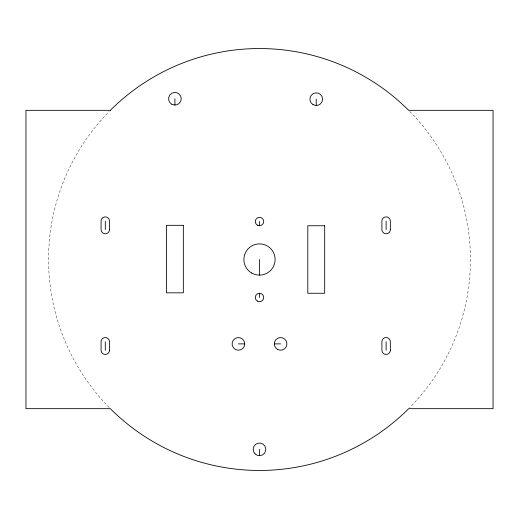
<?xml version="1.0" encoding="UTF-8"?>
<svg xmlns="http://www.w3.org/2000/svg" width="519" height="519" viewBox="0 0 519 519"><rect width="100%" height="100%" fill="white"/><g stroke="black" fill="none" stroke-linecap="round" stroke-linejoin="round"><path stroke-width="0.39" stroke-dasharray="2.6 1.95" d="M409.802 111.475A210.954 210.954 0 0 1 409.802 407.525M109.198 407.525A210.954 210.954 0 0 1 109.198 111.475"/><path stroke-width="0.78" d="M238.403 343.883L244.734 343.883A6.332 6.332 0 0 1 235.243 349.365A6.332 6.332 0 0 1 235.243 338.401A6.332 6.332 0 0 1 244.734 343.883M274.266 343.883L280.597 343.883M386.117 221.107L386.117 229.547M386.117 341.774L386.117 350.208M316.246 99.174L316.246 105.5M259.5 221.529L259.5 225.746M259.5 259.5L259.5 275.109M259.5 293.254L259.5 297.471M259.5 449.357L259.5 455.688M174.909 98.746L174.909 105.072M105.292 221.107L105.292 229.547M105.292 341.774L105.292 350.208M110.333 110.333L25.95 110.333L25.95 408.667L110.333 408.667A210.954 210.954 0 0 0 408.667 408.667L493.05 408.667L493.05 110.333L408.667 110.333A210.954 210.954 0 0 0 110.333 110.333M183.343 225.317L166.469 225.317L166.469 292.826L183.343 292.826L183.343 225.317M324.686 225.746L307.806 225.746L307.806 293.254L324.686 293.254L324.686 225.746M390.34 229.547L390.34 221.107A4.217 4.217 0 0 0 386.117 216.89A4.217 4.217 0 0 0 381.9 221.107L381.9 229.547A4.217 4.217 0 0 0 386.117 233.764A4.217 4.217 0 0 0 390.34 229.547M390.34 350.208L390.34 341.774A4.217 4.217 0 0 0 386.117 337.551A4.217 4.217 0 0 0 381.9 341.774L381.9 350.208A4.217 4.217 0 0 0 386.117 354.432A4.217 4.217 0 0 0 390.34 350.208M109.509 229.547L109.509 221.107A4.217 4.217 0 0 0 105.292 216.89A4.217 4.217 0 0 0 101.075 221.107L101.075 229.547A4.217 4.217 0 0 0 105.292 233.764A4.217 4.217 0 0 0 109.509 229.547M109.509 350.208L109.509 341.774A4.217 4.217 0 0 0 105.292 337.551A4.217 4.217 0 0 0 101.075 341.774L101.075 350.208A4.217 4.217 0 0 0 105.292 354.432A4.217 4.217 0 0 0 109.509 350.208M251.696 273.02A15.609 15.609 0 0 0 275.109 259.5A15.609 15.609 0 0 0 251.696 245.98A15.609 15.609 0 0 0 251.696 273.02M171.744 104.228A6.332 6.332 0 0 0 181.235 98.746A6.332 6.332 0 0 0 171.744 93.264A6.332 6.332 0 0 0 171.744 104.228M313.08 104.656A6.332 6.332 0 0 0 322.578 99.174A6.332 6.332 0 0 0 313.08 93.692A6.332 6.332 0 0 0 313.08 104.656M277.431 349.365A6.332 6.332 0 0 0 286.923 343.883A6.332 6.332 0 0 0 277.431 338.401A6.332 6.332 0 0 0 277.431 349.365M255.024 453.833A6.332 6.332 0 0 0 265.611 450.998A6.332 6.332 0 0 0 257.865 443.245A6.332 6.332 0 0 0 255.024 453.833M257.392 301.124A4.217 4.217 0 0 0 263.717 297.471A4.217 4.217 0 0 0 257.392 293.819A4.217 4.217 0 0 0 257.392 301.124M257.392 225.181A4.217 4.217 0 0 0 263.717 221.529A4.217 4.217 0 0 0 257.392 217.876A4.217 4.217 0 0 0 257.392 225.181"/></g></svg>
